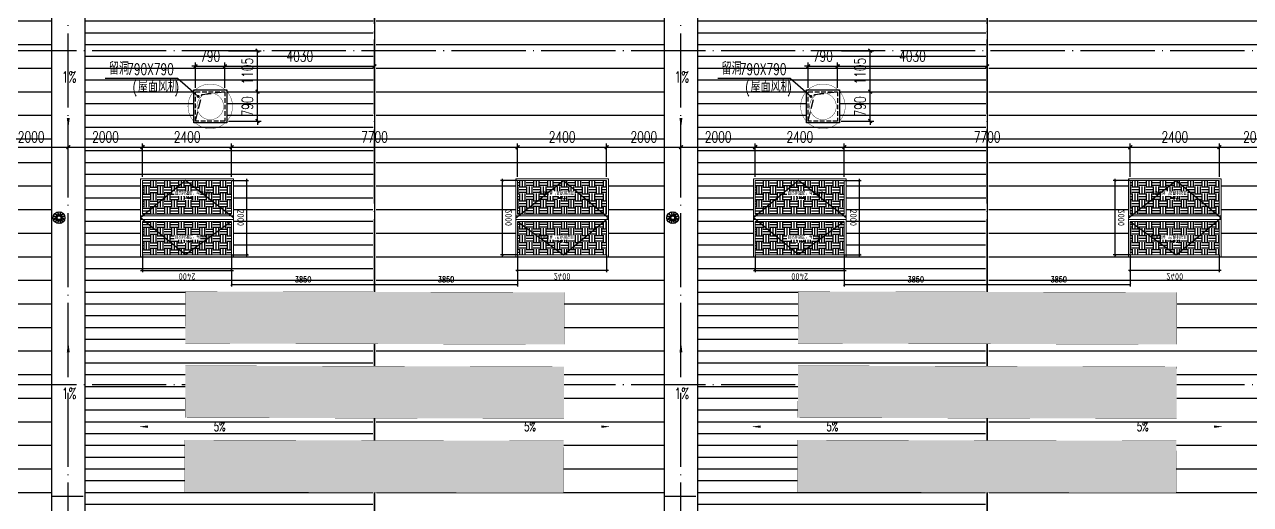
# Model space of a CAD drawing. Extents: x -1313754 to 847533, y 489853 to 941203.
# Drawn here: x 271868 to 304885, y 756595 to 769525 of the extents above; entities that cross this region are included whole.
import ezdxf

# ---------------------------------------------------------------- set-up
doc = ezdxf.new("R2010")
doc.units = 0
doc.header["$LTSCALE"] = 1000
doc.header["$MEASUREMENT"] = 0
for name, pattern in [('DASH', [0.35, 0.25, -0.1]), ('DOTE', [2.42, 2, -0.2, 0.02, -0.2]), ('HIDDEN', [9.525, 6.35, -3.175])]:
    doc.linetypes.add(name, pattern=pattern)
doc.layers.get('Defpoints').update_dxf_attribs({"color": 210})
for name, color, linetype in [('99平面图例外参$0$A-HATCH-2', 251, 'Continuous'), ('A-AXIS-DOTE', 14, 'DOTE'), ('A-AXIS-DP', 126, 'Continuous'), ('A-AXIS-SYMB', 3, 'Continuous'), ('A-DRAIN', 142, 'Continuous'), ('A-HATCH-2', 251, 'Continuous'), ('A-LIN-V', 9, 'Continuous'), ('A-SFCE', 30, 'Continuous'), ('A-WINDOW', 140, 'Continuous'), ('AS-COLN', 6, 'Continuous'), ('AS-WALL', 40, 'Continuous'), ('AS-结构边线层', 200, 'Continuous'), ('DIM_SYMB', 3, 'Continuous'), ('E-电气标注', 84, 'Continuous'), ('PUB_TEXT', 7, 'Continuous'), ('SPACE', 7, 'Continuous'), ('SPACE_HATCH', 8, 'Continuous'), ('参考线', 8, 'Continuous'), ('外框', 1, 'HIDDEN'), ('暖通', 7, 'Continuous'), ('虹吸雨水斗', 6, 'Continuous')]:
    doc.layers.add(name, color=color, linetype=linetype)
doc.layers.add('A-加建区域', color=47, linetype='Continuous', plot=False)
doc.layers.add('成型线', color=3, linetype='Continuous', lineweight=18)
doc.styles.add('_TCH_DIM', font='SIMPLEX', dxfattribs={"bigfont": 'GBCBIG'})
doc.styles.add('_TCH_DIM_T3', font='SIMPLEX', dxfattribs={"width": 0.705882, "bigfont": 'GBCBIG'})
doc.styles.add('_TCH_SPACE', font='SIMPLEX', dxfattribs={"height": 5, "bigfont": 'GBCBIG'})
doc.styles.get("Standard").update_dxf_attribs({"font": 'gbenor.shx', "bigfont": 'gbcbig.shx'})
doc.dimstyles.new('_TCH_ARCH&&100', dxfattribs={"dimtxt": 297.5, "dimasz": 100, "dimexe": 100, "dimexo": 100, "dimgap": 126.25, "dimtad": 1, "dimdec": 0, "dimzin": 0, "dimdsep": 46, "dimtxsty": '_TCH_DIM_T3', "dimblk": 'ARCHTICK', "dimcen": 0.09, "dimclrt": 7, "dimazin": 2, "dimtfac": 1, "dimtdec": 0, "dimtix": 1, "dimtmove": 2, "dimatfit": 3, "dimfxl": 0, "dimtolj": 1, "dimtzin": 0, "dimarcsym": 0})
doc.dimstyles.new('_TCH_ARCH&&50', dxfattribs={"dimtxt": 148.75, "dimasz": 50, "dimexe": 50, "dimexo": 50, "dimgap": 63.125, "dimtad": 1, "dimdec": 0, "dimzin": 0, "dimdsep": 46, "dimtxsty": '_TCH_DIM_T3', "dimblk": 'ARCHTICK', "dimcen": 0.09, "dimclrt": 7, "dimazin": 2, "dimtfac": 1, "dimtdec": 0, "dimtix": 1, "dimtmove": 2, "dimatfit": 3, "dimfxl": 0, "dimtolj": 1, "dimtzin": 0, "dimarcsym": 0})
pattern_1 = [(180, (-500100, 0), (-6e-14, -635), [])]
pattern_2 = [(180, (-500100, 0), (-3e-14, -317.5), [])]
pattern_3 = [(0, (0, 0), (187.5, 187.5), [187.5, -187.5]), (0, (0, 70.31), (187.5, 187.5), [187.5, -187.5]), (0, (0, 140.62), (187.5, 187.5), [187.5, -187.5]), (90, (23.44, 164.06), (-187.5, 187.5), [187.5, -187.5]), (90, (93.75, 164.06), (-187.5, 187.5), [187.5, -187.5]), (90, (164.06, 164.06), (-187.5, 187.5), [187.5, -187.5])]

# ---------------------------------------------------------------- blocks, each defined once
blk = doc.blocks.new('rrrrrrrrrrrrrrrrrrrrr')
at = {"layer": 'A-HATCH-2'}
h = blk.add_hatch(dxfattribs=at)
h.set_pattern_fill('ANSI31', color=256, scale=400, angle=135)
h.set_pattern_definition(pattern_1)
h.paths.add_polyline_path([(-230998, 832220), (-235304.2, 818948.4), (-235249.4, 746374.3), (-235304.2, 741420), (-227504.2, 741420), (-227504.2, 832220)])
h = blk.add_hatch(dxfattribs=at)
h.set_pattern_fill('ANSI31', color=256, scale=200, angle=135)
h.set_pattern_definition(pattern_2)
h.paths.add_polyline_path([(-226604.2, 832220), (-218804.2, 832220), (-218804.2, 830430), (-218859, 746374.3), (-218804.2, 741420), (-226604.2, 741420)])
h = blk.add_hatch(dxfattribs=at)
h.set_pattern_fill('ANSI31', color=256, scale=400, angle=135)
h.set_pattern_definition(pattern_1)
h.paths.add_polyline_path([(-211004.2, 832220), (-218804.2, 832220), (-218804.2, 830430), (-218749.4, 746374.3), (-218804.2, 741420), (-211004.2, 741420)])
h = blk.add_hatch(dxfattribs=at)
h.set_pattern_fill('ANSI31', color=256, scale=200, angle=135)
h.set_pattern_definition(pattern_2)
h.paths.add_polyline_path([(-210104.2, 832220), (-202304.2, 832220), (-202304.2, 830430), (-202359, 746374.3), (-202304.2, 741420), (-210104.2, 741420)])
h = blk.add_hatch(dxfattribs=at)
h.set_pattern_fill('ANSI31', color=256, scale=400, angle=135)
h.set_pattern_definition(pattern_1)
h.paths.add_polyline_path([(-194504.2, 832220), (-202304.2, 832220), (-202304.2, 830430), (-202249.4, 746374.3), (-202304.2, 741420), (-194504.2, 741420)])
at = {"layer": 'A-AXIS-SYMB'}
for points in [[(-223220, 758691.6, 0, 0, 0), (-225150, 758691.6, 0, 64, 0), (-224910, 758691.6, 0, 0, 0)], [(-214388.4, 758691.6, 0, 0, 0), (-212458.4, 758691.6, 0, 64, 0), (-212698.4, 758691.6, 0, 0, 0)], [(-206720, 758691.6, 0, 0, 0), (-208650, 758691.6, 0, 64, 0), (-208410, 758691.6, 0, 0, 0)], [(-197888.4, 758691.6, 0, 0, 0), (-195958.4, 758691.6, 0, 64, 0), (-196198.4, 758691.6, 0, 0, 0)]]:
    blk.add_lwpolyline(points, format="xyseb", dxfattribs=at)
at = {"layer": 'A-LIN-V'}
for points in [[(-210104.2, 834858.4), (-210104.2, 744058.4)], [(-227504.2, 832220), (-227504.2, 741420)], [(-226604.2, 832220), (-226604.2, 741420)], [(-211004.2, 832220), (-211004.2, 741420)]]:
    blk.add_lwpolyline(points, dxfattribs=at)
at = {"layer": 'A-SFCE'}
for p, q in [((-218804.2, 832220), (-218804.2, 741420)), ((-202304.2, 832220), (-202304.2, 741420))]:
    blk.add_line(p, q, dxfattribs=at)
at = {"layer": 'PUB_TEXT', "style": '_TCH_DIM', "width": 0.705882}
for p in [(-223136, 758572.6), (-214776.4, 758572.6), (-206636, 758572.6), (-198276.4, 758572.6)]:
    blk.add_text('5%', height=238, dxfattribs=at).set_placement(p)
blk = doc.blocks.new('_ArchTick')
at = {"color": 0, "linetype": 'ByBlock', "const_width": 0.4}
blk.add_lwpolyline([(-0.5, -0.5), (0.5, 0.5)], dxfattribs=at)
blk = doc.blocks.new('44')
at = {"layer": 'A-AXIS-DP', "color": 1}
for p, q in [((280302, 745270), (280302, 747370)), ((277446, 744900), (279946, 744900))]:
    blk.add_line(p, q, dxfattribs=at)
for p, xscale, yscale, zscale, rotation in [((280302, 747320), -50.00000000000003, 50.00000000000003, 50.00000000000001, 270), ((280302, 745320), -50.00000000000001, 50.00000000000001, 50.00000000000001, 90), ((279896, 744900), -50, 50, 50, 180)]:
    blk.add_blockref('_ArchTick', p, dxfattribs=dict(at, xscale=xscale, yscale=yscale, zscale=zscale, rotation=rotation))
at = {"layer": 'A-AXIS-DP', "color": 1, "xscale": -50, "yscale": 50, "zscale": 50}
blk.add_blockref('_ArchTick', (277496, 744900), dxfattribs=at)
at = {"layer": 'A-AXIS-DP', "color": 1, "insert": (278696, 744737), "char_height": 175, "attachment_point": 5, "rotation": 180}
blk.add_mtext('\\A1;2400', dxfattribs=at)
blk.add_wipeout([(277446, 745270), (279946, 745270), (279946, 747370), (277446, 747370)]).dxf.layer = '参考线'
at = {"layer": 'SPACE_HATCH'}
h = blk.add_hatch(dxfattribs=at)
h.set_pattern_fill('土壤', color=1, scale=50, style=0)
h.set_pattern_definition(pattern_3)
h.paths.add_polyline_path([(277496, 746420), (279896, 746420), (279896, 747320), (277496, 747320)])
h.paths.add_polyline_path([(278352, 746904), (279057, 746904), (279057, 747034), (278352, 747034)])
h.paths.add_polyline_path([(278591, 746811), (278817, 746811), (278817, 746895), (278591, 746895)])
h = blk.add_hatch(dxfattribs=at)
h.set_pattern_fill('土壤', color=1, scale=50, style=0)
h.set_pattern_definition(pattern_3)
h.paths.add_polyline_path([(277496, 746220), (279896, 746220), (279896, 745320), (277496, 745320)])
h.paths.add_polyline_path([(278352, 745724), (279057, 745724), (279057, 745854), (278352, 745854)])
h.paths.add_polyline_path([(278591, 745631), (278817, 745631), (278817, 745715), (278591, 745715)])
at = {"layer": 'A-AXIS-DP', "color": 1}
for p, q in [((279906, 747320), (280352, 747320)), ((277496, 745320), (277496, 744850)), ((279896, 745320), (279896, 744850)), ((279906, 745320), (280352, 745320))]:
    blk.add_line(p, q, dxfattribs=at)
at = {"layer": '外框'}
for points in [[(279946, 746320), (278658, 747320), (277446, 746320)], [(279896, 746220), (278658, 745320), (277446, 746320)]]:
    blk.add_lwpolyline(points, dxfattribs=at)
at = {"layer": '成型线'}
for p, q in [((279946, 745270), (279946, 747370)), ((277446, 746370), (279946, 746370)), ((277446, 746270), (279946, 746270)), ((277496, 746420), (279896, 746420)), ((277496, 746220), (279896, 746220))]:
    blk.add_line(p, q, dxfattribs=at)
for points in [[(279946, 745270), (277446, 745270), (277446, 747370), (279946, 747370)], [(277496, 746420), (277496, 747320), (279896, 747320), (279896, 746420)], [(279896, 746220), (279896, 745320), (277496, 745320), (277496, 746220)]]:
    blk.add_lwpolyline(points, dxfattribs=at)
at = {"layer": 'A-AXIS-DP', "color": 1, "insert": (280139, 746320), "char_height": 175, "attachment_point": 5, "rotation": 270}
blk.add_mtext('\\A1;2000', dxfattribs=at)
at = {"layer": 'SPACE', "color": 1, "style": '_TCH_SPACE'}
for p in [(278365, 746930), (278365, 745750)]:
    blk.add_text('自然排烟窗，有效面积', height=96.5, dxfattribs=at).set_placement(p)
at = {"layer": 'SPACE', "color": 1, "style": '_TCH_SPACE', "width": 0.705882}
for s, height, p in [('2.16m', 59.5, (278600, 746828)), ('2', 29.8, (278792, 746863)), ('2.16m', 59.5, (278600, 745648)), ('2', 29.8, (278792, 745683))]:
    blk.add_text(s, height=height, dxfattribs=at).set_placement(p)
blk = doc.blocks.new('*D2540')
at = {"layer": 'A-WINDOW', "color": 0, "lineweight": -2}
for p, q in [((293946, 817220), (293946, 816470)), ((297796, 817220), (297796, 816470)), ((293946, 816520), (297796, 816520))]:
    blk.add_line(p, q, dxfattribs=at)
at = {"layer": 'Defpoints', "color": 0}
for p in [(293946, 817270), (297796, 817270), (297796, 816520)]:
    blk.add_point(p, dxfattribs=at)
at = {"layer": 'A-WINDOW', "color": 0, "lineweight": -2, "xscale": 50, "yscale": 50, "zscale": 50, "rotation": 180}
blk.add_blockref('_ArchTick', (293946, 816520), dxfattribs=at)
at = {"layer": 'A-WINDOW', "color": 0, "lineweight": -2, "xscale": 50, "yscale": 50, "zscale": 50}
blk.add_blockref('_ArchTick', (297796, 816520), dxfattribs=at)
at = {"layer": 'A-WINDOW', "color": 7, "insert": (295871, 816658), "char_height": 148.8, "attachment_point": 5, "style": '_TCH_DIM_T3'}
blk.add_mtext('\\A1;3850', dxfattribs=at)
blk = doc.blocks.new('*D2541')
at = {"layer": 'A-WINDOW', "color": 0, "lineweight": -2}
for p, q in [((297796, 817220), (297796, 816470)), ((301646, 817220), (301646, 816470)), ((297796, 816520), (301646, 816520))]:
    blk.add_line(p, q, dxfattribs=at)
at = {"layer": 'Defpoints', "color": 0}
for p in [(297796, 817270), (301646, 817270), (301646, 816520)]:
    blk.add_point(p, dxfattribs=at)
at = {"layer": 'A-WINDOW', "color": 0, "lineweight": -2, "xscale": 50, "yscale": 50, "zscale": 50, "rotation": 180}
blk.add_blockref('_ArchTick', (297796, 816520), dxfattribs=at)
at = {"layer": 'A-WINDOW', "color": 0, "lineweight": -2, "xscale": 50, "yscale": 50, "zscale": 50}
blk.add_blockref('_ArchTick', (301646, 816520), dxfattribs=at)
at = {"layer": 'A-WINDOW', "color": 7, "insert": (299721, 816658), "char_height": 148.8, "attachment_point": 5, "style": '_TCH_DIM_T3'}
blk.add_mtext('\\A1;3850', dxfattribs=at)
blk = doc.blocks.new('*D2173')
at = {"layer": 'A-AXIS-DP', "color": 0, "lineweight": -2}
for p, q in [((271046, 765420), (271046, 766320)), ((273046, 765420), (273046, 766320)), ((271046, 766220), (273046, 766220))]:
    blk.add_line(p, q, dxfattribs=at)
at = {"layer": 'Defpoints', "color": 0}
for p in [(273046, 766220), (271046, 765320), (273046, 765320)]:
    blk.add_point(p, dxfattribs=at)
at = {"layer": 'A-AXIS-DP', "color": 0, "lineweight": -2, "xscale": 100, "yscale": 100, "zscale": 100, "rotation": 180}
blk.add_blockref('_ArchTick', (271046, 766220), dxfattribs=at)
at = {"layer": 'A-AXIS-DP', "color": 0, "lineweight": -2, "xscale": 100, "yscale": 100, "zscale": 100}
blk.add_blockref('_ArchTick', (273046, 766220), dxfattribs=at)
at = {"layer": 'A-AXIS-DP', "color": 7, "insert": (272046, 766495), "char_height": 297.5, "attachment_point": 5, "style": '_TCH_DIM_T3'}
blk.add_mtext('\\A1;2000', dxfattribs=at)
blk = doc.blocks.new('*D2174')
at = {"layer": 'A-AXIS-DP', "color": 0, "lineweight": -2}
for p, q in [((273046, 765420), (273046, 766320)), ((275046, 765420), (275046, 766320)), ((273046, 766220), (275046, 766220))]:
    blk.add_line(p, q, dxfattribs=at)
at = {"layer": 'Defpoints', "color": 0}
for p in [(275046, 766220), (273046, 765320), (275046, 765320)]:
    blk.add_point(p, dxfattribs=at)
at = {"layer": 'A-AXIS-DP', "color": 0, "lineweight": -2, "xscale": 100, "yscale": 100, "zscale": 100, "rotation": 180}
blk.add_blockref('_ArchTick', (273046, 766220), dxfattribs=at)
at = {"layer": 'A-AXIS-DP', "color": 0, "lineweight": -2, "xscale": 100, "yscale": 100, "zscale": 100}
blk.add_blockref('_ArchTick', (275046, 766220), dxfattribs=at)
at = {"layer": 'A-AXIS-DP', "color": 7, "insert": (274046, 766495), "char_height": 297.5, "attachment_point": 5, "style": '_TCH_DIM_T3'}
blk.add_mtext('\\A1;2000', dxfattribs=at)
blk = doc.blocks.new('*D2175')
at = {"layer": 'A-AXIS-DP', "color": 0, "lineweight": -2}
for p, q in [((275046, 765420), (275046, 766320)), ((277446, 765420), (277446, 766320)), ((275046, 766220), (277446, 766220))]:
    blk.add_line(p, q, dxfattribs=at)
at = {"layer": 'Defpoints', "color": 0}
for p in [(277446, 766220), (275046, 765320), (277446, 765320)]:
    blk.add_point(p, dxfattribs=at)
at = {"layer": 'A-AXIS-DP', "color": 0, "lineweight": -2, "xscale": 100, "yscale": 100, "zscale": 100, "rotation": 180}
blk.add_blockref('_ArchTick', (275046, 766220), dxfattribs=at)
at = {"layer": 'A-AXIS-DP', "color": 0, "lineweight": -2, "xscale": 100, "yscale": 100, "zscale": 100}
blk.add_blockref('_ArchTick', (277446, 766220), dxfattribs=at)
at = {"layer": 'A-AXIS-DP', "color": 7, "insert": (276246, 766495), "char_height": 297.5, "attachment_point": 5, "style": '_TCH_DIM_T3'}
blk.add_mtext('\\A1;2400', dxfattribs=at)
blk = doc.blocks.new('*D2176')
at = {"layer": 'A-AXIS-DP', "color": 0, "lineweight": -2}
for p, q in [((277446, 765420), (277446, 766320)), ((285146, 765420), (285146, 766320)), ((277446, 766220), (285146, 766220))]:
    blk.add_line(p, q, dxfattribs=at)
at = {"layer": 'Defpoints', "color": 0}
for p in [(285146, 766220), (277446, 765320), (285146, 765320)]:
    blk.add_point(p, dxfattribs=at)
at = {"layer": 'A-AXIS-DP', "color": 0, "lineweight": -2, "xscale": 100, "yscale": 100, "zscale": 100, "rotation": 180}
blk.add_blockref('_ArchTick', (277446, 766220), dxfattribs=at)
at = {"layer": 'A-AXIS-DP', "color": 0, "lineweight": -2, "xscale": 100, "yscale": 100, "zscale": 100}
blk.add_blockref('_ArchTick', (285146, 766220), dxfattribs=at)
at = {"layer": 'A-AXIS-DP', "color": 7, "insert": (281296, 766495), "char_height": 297.5, "attachment_point": 5, "style": '_TCH_DIM_T3'}
blk.add_mtext('\\A1;7700', dxfattribs=at)
blk = doc.blocks.new('*D2177')
at = {"layer": 'A-AXIS-DP', "color": 0, "lineweight": -2}
for p, q in [((285146, 765420), (285146, 766320)), ((287546, 765420), (287546, 766320)), ((285146, 766220), (287546, 766220))]:
    blk.add_line(p, q, dxfattribs=at)
at = {"layer": 'Defpoints', "color": 0}
for p in [(287546, 766220), (285146, 765320), (287546, 765320)]:
    blk.add_point(p, dxfattribs=at)
at = {"layer": 'A-AXIS-DP', "color": 0, "lineweight": -2, "xscale": 100, "yscale": 100, "zscale": 100, "rotation": 180}
blk.add_blockref('_ArchTick', (285146, 766220), dxfattribs=at)
at = {"layer": 'A-AXIS-DP', "color": 0, "lineweight": -2, "xscale": 100, "yscale": 100, "zscale": 100}
blk.add_blockref('_ArchTick', (287546, 766220), dxfattribs=at)
at = {"layer": 'A-AXIS-DP', "color": 7, "insert": (286346, 766495), "char_height": 297.5, "attachment_point": 5, "style": '_TCH_DIM_T3'}
blk.add_mtext('\\A1;2400', dxfattribs=at)
blk = doc.blocks.new('*D2178')
at = {"layer": 'A-AXIS-DP', "color": 0, "lineweight": -2}
for p, q in [((287546, 765420), (287546, 766320)), ((289546, 765420), (289546, 766320)), ((287546, 766220), (289546, 766220))]:
    blk.add_line(p, q, dxfattribs=at)
at = {"layer": 'Defpoints', "color": 0}
for p in [(289546, 766220), (287546, 765320), (289546, 765320)]:
    blk.add_point(p, dxfattribs=at)
at = {"layer": 'A-AXIS-DP', "color": 0, "lineweight": -2, "xscale": 100, "yscale": 100, "zscale": 100, "rotation": 180}
blk.add_blockref('_ArchTick', (287546, 766220), dxfattribs=at)
at = {"layer": 'A-AXIS-DP', "color": 0, "lineweight": -2, "xscale": 100, "yscale": 100, "zscale": 100}
blk.add_blockref('_ArchTick', (289546, 766220), dxfattribs=at)
at = {"layer": 'A-AXIS-DP', "color": 7, "insert": (288546, 766495), "char_height": 297.5, "attachment_point": 5, "style": '_TCH_DIM_T3'}
blk.add_mtext('\\A1;2000', dxfattribs=at)
blk = doc.blocks.new('*D2179')
at = {"layer": 'A-AXIS-DP', "color": 0, "lineweight": -2}
for p, q in [((289546, 765420), (289546, 766320)), ((291546, 765420), (291546, 766320)), ((289546, 766220), (291546, 766220))]:
    blk.add_line(p, q, dxfattribs=at)
at = {"layer": 'Defpoints', "color": 0}
for p in [(291546, 766220), (289546, 765320), (291546, 765320)]:
    blk.add_point(p, dxfattribs=at)
at = {"layer": 'A-AXIS-DP', "color": 0, "lineweight": -2, "xscale": 100, "yscale": 100, "zscale": 100, "rotation": 180}
blk.add_blockref('_ArchTick', (289546, 766220), dxfattribs=at)
at = {"layer": 'A-AXIS-DP', "color": 0, "lineweight": -2, "xscale": 100, "yscale": 100, "zscale": 100}
blk.add_blockref('_ArchTick', (291546, 766220), dxfattribs=at)
at = {"layer": 'A-AXIS-DP', "color": 7, "insert": (290546, 766495), "char_height": 297.5, "attachment_point": 5, "style": '_TCH_DIM_T3'}
blk.add_mtext('\\A1;2000', dxfattribs=at)
blk = doc.blocks.new('*D2180')
at = {"layer": 'A-AXIS-DP', "color": 0, "lineweight": -2}
for p, q in [((291546, 765420), (291546, 766320)), ((293946, 765420), (293946, 766320)), ((291546, 766220), (293946, 766220))]:
    blk.add_line(p, q, dxfattribs=at)
at = {"layer": 'Defpoints', "color": 0}
for p in [(293946, 766220), (291546, 765320), (293946, 765320)]:
    blk.add_point(p, dxfattribs=at)
at = {"layer": 'A-AXIS-DP', "color": 0, "lineweight": -2, "xscale": 100, "yscale": 100, "zscale": 100, "rotation": 180}
blk.add_blockref('_ArchTick', (291546, 766220), dxfattribs=at)
at = {"layer": 'A-AXIS-DP', "color": 0, "lineweight": -2, "xscale": 100, "yscale": 100, "zscale": 100}
blk.add_blockref('_ArchTick', (293946, 766220), dxfattribs=at)
at = {"layer": 'A-AXIS-DP', "color": 7, "insert": (292746, 766495), "char_height": 297.5, "attachment_point": 5, "style": '_TCH_DIM_T3'}
blk.add_mtext('\\A1;2400', dxfattribs=at)
blk = doc.blocks.new('*D2181')
at = {"layer": 'A-AXIS-DP', "color": 0, "lineweight": -2}
for p, q in [((293946, 765420), (293946, 766320)), ((301646, 765420), (301646, 766320)), ((293946, 766220), (301646, 766220))]:
    blk.add_line(p, q, dxfattribs=at)
at = {"layer": 'Defpoints', "color": 0}
for p in [(301646, 766220), (293946, 765320), (301646, 765320)]:
    blk.add_point(p, dxfattribs=at)
at = {"layer": 'A-AXIS-DP', "color": 0, "lineweight": -2, "xscale": 100, "yscale": 100, "zscale": 100, "rotation": 180}
blk.add_blockref('_ArchTick', (293946, 766220), dxfattribs=at)
at = {"layer": 'A-AXIS-DP', "color": 0, "lineweight": -2, "xscale": 100, "yscale": 100, "zscale": 100}
blk.add_blockref('_ArchTick', (301646, 766220), dxfattribs=at)
at = {"layer": 'A-AXIS-DP', "color": 7, "insert": (297796, 766495), "char_height": 297.5, "attachment_point": 5, "style": '_TCH_DIM_T3'}
blk.add_mtext('\\A1;7700', dxfattribs=at)
blk = doc.blocks.new('*D2182')
at = {"layer": 'A-AXIS-DP', "color": 0, "lineweight": -2}
for p, q in [((301646, 765420), (301646, 766320)), ((304046, 765420), (304046, 766320)), ((301646, 766220), (304046, 766220))]:
    blk.add_line(p, q, dxfattribs=at)
at = {"layer": 'Defpoints', "color": 0}
for p in [(304046, 766220), (301646, 765320), (304046, 765320)]:
    blk.add_point(p, dxfattribs=at)
at = {"layer": 'A-AXIS-DP', "color": 0, "lineweight": -2, "xscale": 100, "yscale": 100, "zscale": 100, "rotation": 180}
blk.add_blockref('_ArchTick', (301646, 766220), dxfattribs=at)
at = {"layer": 'A-AXIS-DP', "color": 0, "lineweight": -2, "xscale": 100, "yscale": 100, "zscale": 100}
blk.add_blockref('_ArchTick', (304046, 766220), dxfattribs=at)
at = {"layer": 'A-AXIS-DP', "color": 7, "insert": (302846, 766495), "char_height": 297.5, "attachment_point": 5, "style": '_TCH_DIM_T3'}
blk.add_mtext('\\A1;2400', dxfattribs=at)
blk = doc.blocks.new('*D2183')
at = {"layer": 'A-AXIS-DP', "color": 0, "lineweight": -2}
for p, q in [((304046, 765420), (304046, 766320)), ((306046, 765420), (306046, 766320)), ((304046, 766220), (306046, 766220))]:
    blk.add_line(p, q, dxfattribs=at)
at = {"layer": 'Defpoints', "color": 0}
for p in [(306046, 766220), (304046, 765320), (306046, 765320)]:
    blk.add_point(p, dxfattribs=at)
at = {"layer": 'A-AXIS-DP', "color": 0, "lineweight": -2, "xscale": 100, "yscale": 100, "zscale": 100, "rotation": 180}
blk.add_blockref('_ArchTick', (304046, 766220), dxfattribs=at)
at = {"layer": 'A-AXIS-DP', "color": 0, "lineweight": -2, "xscale": 100, "yscale": 100, "zscale": 100}
blk.add_blockref('_ArchTick', (306046, 766220), dxfattribs=at)
at = {"layer": 'A-AXIS-DP', "color": 7, "insert": (305046, 766495), "char_height": 297.5, "attachment_point": 5, "style": '_TCH_DIM_T3'}
blk.add_mtext('\\A1;2000', dxfattribs=at)
blk = doc.blocks.new('dote')
at = {"layer": 'A-AXIS-DOTE'}
for p, q in [((-6217.8, -68993.9), (-6217.8, 36662.3)), ((2032.2, -69160), (2032.2, 36662.3)), ((10282.2, -68993.9), (10282.2, 36662.3)), ((18532.2, -69160), (18532.2, 36662.3)), ((76282.2, -36000), (-41310, -36000)), ((76282.2, -45000), (-41310, -45000))]:
    blk.add_line(p, q, dxfattribs=at)
blk = doc.blocks.new('*D138')
at = {"layer": 'A-AXIS-DP', "color": 0, "lineweight": -2}
for p, q in [((-495, 395), (-1374, 395)), ((-1274, 395), (-1274, 495)), ((-1274, 395), (-1274, -395)), ((-495, -395), (-1374, -395)), ((-1274, -395), (-1274, -495))]:
    blk.add_line(p, q, dxfattribs=at)
at = {"layer": 'Defpoints', "color": 0}
for p in [(-395, 395), (-1274, -395), (-395, -395)]:
    blk.add_point(p, dxfattribs=at)
at = {"layer": 'A-AXIS-DP', "color": 0, "lineweight": -2, "xscale": 100, "yscale": 100, "zscale": 100}
for p, rotation in [((-1274, 395), 270), ((-1274, -395), 90)]:
    blk.add_blockref('_ArchTick', p, dxfattribs=dict(at, rotation=rotation))
at = {"layer": 'A-AXIS-DP', "color": 7, "insert": (-999, 0), "char_height": 297.5, "attachment_point": 5, "rotation": 270, "style": '_TCH_DIM_T3'}
blk.add_mtext('\\A1;790', dxfattribs=at)
blk = doc.blocks.new('*D139')
at = {"layer": 'A-AXIS-DP', "color": 0, "lineweight": -2}
for p, q in [((-395, -495), (-395, -1178)), ((395, -495), (395, -1178)), ((-395, -1078), (-495, -1078)), ((395, -1078), (-395, -1078)), ((395, -1078), (495, -1078))]:
    blk.add_line(p, q, dxfattribs=at)
at = {"layer": 'Defpoints', "color": 0}
for p in [(-395, -395), (395, -395), (-395, -1078)]:
    blk.add_point(p, dxfattribs=at)
at = {"layer": 'A-AXIS-DP', "color": 0, "lineweight": -2, "xscale": 100, "yscale": 100, "zscale": 100}
blk.add_blockref('_ArchTick', (-395, -1078), dxfattribs=at)
at = {"layer": 'A-AXIS-DP', "color": 0, "lineweight": -2, "xscale": 100, "yscale": 100, "zscale": 100, "rotation": 180}
blk.add_blockref('_ArchTick', (395, -1078), dxfattribs=at)
at = {"layer": 'A-AXIS-DP', "color": 7, "insert": (0, -1353), "char_height": 297.5, "attachment_point": 5, "rotation": 180, "style": '_TCH_DIM_T3'}
blk.add_mtext('\\A1;790', dxfattribs=at)
blk = doc.blocks.new('*D2364')
at = {"layer": 'A-AXIS-DP', "color": 0, "lineweight": -2}
for p, q in [((293766, 767815), (293766, 768498)), ((293766, 768398), (297796, 768398)), ((297796, 767815), (297796, 768498))]:
    blk.add_line(p, q, dxfattribs=at)
at = {"layer": 'Defpoints', "color": 0}
for p in [(297796, 768398), (293766, 767715), (297796, 767715)]:
    blk.add_point(p, dxfattribs=at)
at = {"layer": 'A-AXIS-DP', "color": 0, "lineweight": -2, "xscale": 100, "yscale": 100, "zscale": 100, "rotation": 180}
blk.add_blockref('_ArchTick', (293766, 768398), dxfattribs=at)
at = {"layer": 'A-AXIS-DP', "color": 0, "lineweight": -2, "xscale": 100, "yscale": 100, "zscale": 100}
blk.add_blockref('_ArchTick', (297796, 768398), dxfattribs=at)
at = {"layer": 'A-AXIS-DP', "color": 7, "insert": (295781, 768673), "char_height": 297.5, "attachment_point": 5, "style": '_TCH_DIM_T3'}
blk.add_mtext('\\A1;4030', dxfattribs=at)
blk = doc.blocks.new('*D2365')
at = {"layer": 'A-AXIS-DP', "color": 0, "lineweight": -2}
for p, q in [((293866, 768820), (294745, 768820)), ((294645, 767715), (294645, 768820)), ((293866, 767715), (294745, 767715))]:
    blk.add_line(p, q, dxfattribs=at)
at = {"layer": 'Defpoints', "color": 0}
for p in [(293766, 768820), (294645, 768820), (293766, 767715)]:
    blk.add_point(p, dxfattribs=at)
at = {"layer": 'A-AXIS-DP', "color": 0, "lineweight": -2, "xscale": 100, "yscale": 100, "zscale": 100}
for p, rotation in [((294645, 768820), 90), ((294645, 767715), 270)]:
    blk.add_blockref('_ArchTick', p, dxfattribs=dict(at, rotation=rotation))
at = {"layer": 'A-AXIS-DP', "color": 7, "insert": (294370, 768267), "char_height": 297.5, "attachment_point": 5, "rotation": 90, "style": '_TCH_DIM_T3'}
blk.add_mtext('\\A1;1105', dxfattribs=at)
blk = doc.blocks.new('*D2366')
at = {"layer": 'A-AXIS-DP', "color": 0, "lineweight": -2}
for p, q in [((277266, 767815), (277266, 768498)), ((277266, 768398), (281296, 768398)), ((281296, 767815), (281296, 768498))]:
    blk.add_line(p, q, dxfattribs=at)
at = {"layer": 'Defpoints', "color": 0}
for p in [(281296, 768398), (277266, 767715), (281296, 767715)]:
    blk.add_point(p, dxfattribs=at)
at = {"layer": 'A-AXIS-DP', "color": 0, "lineweight": -2, "xscale": 100, "yscale": 100, "zscale": 100, "rotation": 180}
blk.add_blockref('_ArchTick', (277266, 768398), dxfattribs=at)
at = {"layer": 'A-AXIS-DP', "color": 0, "lineweight": -2, "xscale": 100, "yscale": 100, "zscale": 100}
blk.add_blockref('_ArchTick', (281296, 768398), dxfattribs=at)
at = {"layer": 'A-AXIS-DP', "color": 7, "insert": (279281, 768673), "char_height": 297.5, "attachment_point": 5, "style": '_TCH_DIM_T3'}
blk.add_mtext('\\A1;4030', dxfattribs=at)
blk = doc.blocks.new('*D2367')
at = {"layer": 'A-AXIS-DP', "color": 0, "lineweight": -2}
for p, q in [((277366, 768820), (278245, 768820)), ((278145, 767715), (278145, 768820)), ((277366, 767715), (278245, 767715))]:
    blk.add_line(p, q, dxfattribs=at)
at = {"layer": 'Defpoints', "color": 0}
for p in [(277266, 768820), (278145, 768820), (277266, 767715)]:
    blk.add_point(p, dxfattribs=at)
at = {"layer": 'A-AXIS-DP', "color": 0, "lineweight": -2, "xscale": 100, "yscale": 100, "zscale": 100}
for p, rotation in [((278145, 768820), 90), ((278145, 767715), 270)]:
    blk.add_blockref('_ArchTick', p, dxfattribs=dict(at, rotation=rotation))
at = {"layer": 'A-AXIS-DP', "color": 7, "insert": (277870, 768267), "char_height": 297.5, "attachment_point": 5, "rotation": 90, "style": '_TCH_DIM_T3'}
blk.add_mtext('\\A1;1105', dxfattribs=at)
blk = doc.blocks.new('w42343eeee')
blk.add_wipeout([(367285, 568212), (365883, 568215), (365906, 578415), (367306, 578412)]).dxf.layer = '参考线'
at = {"layer": '99平面图例外参$0$A-HATCH-2'}
h = blk.add_hatch(dxfattribs=at)
h.set_pattern_fill('ANSI33', color=256, scale=75)
h.set_pattern_definition([(45, (1135667.22, 924695.12), (-168.3798, 168.3798), []), (45, (1135835.6, 924695.12), (-168.3798, 168.3798), [119.0625, -59.53125])])
h.paths.add_polyline_path([(366843, 550430), (365843, 550432)])
h.paths.add_polyline_path([(365906, 578415), (367306, 578412), (367283, 568212), (365883, 568215)])
at = {"layer": 'E-电气标注', "color": 1, "const_width": 5}
blk.add_lwpolyline([(365906, 578415), (365883, 568215), (367283, 568212), (367306, 578412)], close=True, dxfattribs=at)
blk = doc.blocks.new('w242343')
at = {"layer": 'A-SFCE', "rotation": 270.1299680659603}
for p in [(40598206436.084267, 3386153450.905241), (40598206436.480171, 3386151450.908447), (40598206428.4953, 3386149450.90999)]:
    blk.add_blockref('w42343eeee', p, dxfattribs=at)
for p in [(40598189936.126717, 3386153413.477157), (40598189936.522621, 3386151413.480359), (40598189928.53775, 3386149413.481903)]:
    blk.add_blockref('w42343eeee', p, dxfattribs=at)
for p in [(40598173436.169228, 3386153376.049073), (40598173436.565079, 3386151376.052275), (40598173428.5802, 3386149376.053816)]:
    blk.add_blockref('w42343eeee', p, dxfattribs=at)
blk = doc.blocks.new('“奔腾”虹吸雨水斗')
at = {"layer": '虹吸雨水斗', "lineweight": 25}
for p, q in [((947082, 86711), (947055, 86795)), ((947125, 86795), (947098, 86711)), ((946944, 86685), (947028, 86658)), ((947028, 86641), (946944, 86614)), ((947032, 86673), (946946, 86692)), ((946946, 86607), (947032, 86625)), ((946982, 86753), (947040, 86688)), ((947040, 86611), (946982, 86546)), ((947052, 86699), (946987, 86758)), ((946987, 86541), (947052, 86600)), ((947048, 86793), (947066, 86707)), ((947066, 86592), (947048, 86506)), ((947055, 86504), (947082, 86587)), ((947098, 86587), (947125, 86504)), ((947114, 86707), (947132, 86793)), ((947132, 86506), (947114, 86592)), ((947194, 86758), (947128, 86699)), ((947128, 86600), (947194, 86541)), ((947140, 86688), (947199, 86753)), ((947199, 86546), (947140, 86611)), ((947234, 86692), (947148, 86673)), ((947148, 86625), (947234, 86607)), ((947152, 86658), (947236, 86685)), ((947236, 86614), (947152, 86641))]:
    blk.add_line(p, q, dxfattribs=at)
for radius in [150, 47.6]:
    blk.add_circle((947090, 86649), radius, dxfattribs=at)
for centre, start, end in [((947025, 86649), 291.6382, 68.3675), ((947034, 86682), 261.6382, 38.3675), ((947034, 86617), 321.6382, 98.3675), ((947057, 86706), 231.6382, 8.3675), ((947057, 86593), 351.6382, 128.3675), ((947090, 86715), 201.6382, 338.3675), ((947090, 86584), 21.6382, 158.3675), ((947123, 86706), 171.6382, 308.3675), ((947123, 86593), 51.6382, 188.3675), ((947147, 86682), 141.6382, 278.3675), ((947147, 86617), 81.6382, 218.3675), ((947155, 86649), 111.6382, 248.3675)]:
    blk.add_arc(centre, 8.82, start, end, dxfattribs=at)
blk = doc.blocks.new('w4234233')
at = {"layer": 'A-AXIS-SYMB'}
for points in [[(355546, 826830, 0, 0, 0), (355546, 825680, 0, 80, 0), (355546, 825980, 0, 0, 0)], [(355546, 818810, 0, 0, 0), (355546, 819960, 0, 80, 0), (355546, 819660, 0, 0, 0)]]:
    blk.add_lwpolyline(points, format="xyseb", dxfattribs=at)
at = {"layer": 'PUB_TEXT', "style": '_TCH_DIM', "width": 0.705882}
for p in [(355376, 826935), (355376, 818407)]:
    blk.add_text('1%%%', height=297.5, dxfattribs=at).set_placement(p)
blk = doc.blocks.new('21321423')
at = {"layer": 'A-DRAIN'}
for p, q in [((272596, 756820), (273446, 756820)), ((289096, 756820), (289946, 756820))]:
    blk.add_line(p, q, dxfattribs=at)
at = {"layer": 'A-加建区域'}
for p in [(-82500, -58970), (-66000, -58970)]:
    blk.add_blockref('w4234233', p, dxfattribs=at)
at = {"layer": '虹吸雨水斗', "xscale": 1.061320754715, "yscale": 1.061320754715, "zscale": 1.061320754715}
for p in [(-732368, 672357), (-715840, 672357)]:
    blk.add_blockref('“奔腾”虹吸雨水斗', p, dxfattribs=at)
blk = doc.blocks.new('nr3453464')
at = {"layer": 'A-LIN-V'}
blk.add_blockref('44', (14050, 72000), dxfattribs=at)
at = {"layer": 'A-LIN-V', "xscale": -0.9999999999999998}
blk.add_blockref('44', (581541.6, 72000), dxfattribs=at)
at = {"layer": 'A-WINDOW', "color": 1}
for p1, p2, picture, middle in [((293945.8, 817270), (297795.8, 817270), '*D2540', (295870.8, 816657.5)), ((297795.8, 817270), (301645.8, 817270), '*D2541', (299720.8, 816657.5))]:
    dim = blk.add_aligned_dim(p1=p1, p2=p2, distance=-750, dimstyle='_TCH_ARCH&&50', dxfattribs=at)
    dim.commit()
    dim.dimension.update_dxf_attribs({"geometry": picture, "text_midpoint": middle})
blk = doc.blocks.new('242343243')
at = {"layer": 'A-WINDOW'}
for p in [(-16500, -54000), (0, -54000)]:
    blk.add_blockref('nr3453464', p, dxfattribs=at)
at = {"layer": 'A-AXIS-DP'}
dim = blk.add_aligned_dim(p1=(271045.8, 765320), p2=(273045.8, 765320), distance=900.1, dimstyle='_TCH_ARCH&&100', dxfattribs=at)
dim.commit()
dim.dimension.update_dxf_attribs({"geometry": '*D2173', "text_midpoint": (272045.8, 766495.1)})
for p1, p2, picture, middle in [((273045.8, 765320), (275045.8, 765320), '*D2174', (274045.8, 766495.1)), ((275045.8, 765320), (277445.8, 765320), '*D2175', (276245.8, 766495.1)), ((277445.8, 765320), (285145.8, 765320), '*D2176', (281295.8, 766495.1)), ((285145.8, 765320), (287545.8, 765320), '*D2177', (286345.8, 766495.1)), ((287545.8, 765320), (289545.8, 765320), '*D2178', (288545.8, 766495.1)), ((289545.8, 765320), (291545.8, 765320), '*D2179', (290545.8, 766495.1)), ((291545.8, 765320), (293945.8, 765320), '*D2180', (292745.8, 766495.1)), ((293945.8, 765320), (301645.8, 765320), '*D2181', (297795.8, 766495.1)), ((301645.8, 765320), (304045.8, 765320), '*D2182', (302845.8, 766495.1)), ((304045.8, 765320), (306045.8, 765320), '*D2183', (305045.8, 766495.1))]:
    dim = blk.add_aligned_dim(p1=p1, p2=p2, distance=900.1, dimstyle='_TCH_ARCH&&100', dxfattribs=at)
    dim.commit()
    dim.dimension.update_dxf_attribs({"geometry": picture, "text_midpoint": middle})
blk = doc.blocks.new('fengji')
at = {"layer": 'DIM_SYMB'}
blk.add_line((884.2, -747.9), (2834.2, -747.9), dxfattribs=at)
at = {"layer": 'DIM_SYMB', "color": 7, "style": '_TCH_DIM', "width": 0.705882}
for s, p in [(')', (967.7, -372.9)), ('(', (2090.7, -372.9)), ('790X790', (2237.7, -852.9))]:
    blk.add_text(s, height=297.5, rotation=180, dxfattribs=at).set_placement(p)
at = {"layer": 'DIM_SYMB', "color": 7, "style": '_TCH_DIM'}
for s, p in [('屋面风机', (1950.7, -372.9)), ('留洞', (2729.2, -852.9))]:
    blk.add_text(s, height=337.59, rotation=180, dxfattribs=at).set_placement(p)
blk.add_wipeout([(-445, 445), (445, 445), (445, -445), (-445, -445)]).dxf.layer = '参考线'
at = {"layer": 'A-HATCH-2', "const_width": 10}
for points in [[(0, -600.2, -1), (0, 600.2, -1)], [(0, -600.2, 1), (0, 600.2, 1)]]:
    blk.add_lwpolyline(points, format="xyb", dxfattribs=at)
at = {"layer": 'A-HATCH-2', "linetype": 'DASH', "const_width": 10}
for points in [[(0, -358.3, -1), (0, 358.3, -1)], [(0, -358.3, 1), (0, 358.3, 1)]]:
    blk.add_lwpolyline(points, format="xyb", dxfattribs=at)
at = {"layer": 'AS-COLN', "ltscale": 0.5}
blk.add_lwpolyline([(-445, 445), (445, 445), (445, -445), (-445, -445)], close=True, dxfattribs=at)
at = {"layer": 'AS-COLN', "linetype": 'DASH', "ltscale": 0.5}
blk.add_lwpolyline([(-395, 395), (395, 395), (395, -395), (-395, -395)], close=True, dxfattribs=at)
at = {"layer": 'AS-结构边线层', "linetype": 'DASH'}
blk.add_lwpolyline([(395, 395), (225.4, -315), (-395, -395)], dxfattribs=at)
at = {"layer": 'DIM_SYMB'}
blk.add_line((324.2, -267.9), (884.2, -747.9), dxfattribs=at)
at = {"layer": 'DIM_SYMB', "const_width": 40}
blk.add_lwpolyline([(310.3, -253.5, -1), (338.1, -282.3, -1)], format="xyb", close=True, dxfattribs=at)
at = {"layer": 'A-AXIS-DP'}
for p1, distance, picture, middle in [((-395, 395), -879.2, '*D138', (-999.2, 0)), ((395, -395), 682.9, '*D139', (0, -1352.9))]:
    dim = blk.add_aligned_dim(p1=p1, p2=(-395, -395), distance=distance, dimstyle='_TCH_ARCH&&100', dxfattribs=at)
    dim.commit()
    dim.dimension.update_dxf_attribs({"geometry": picture, "text_midpoint": middle})
blk = doc.blocks.new('2312321321')
at = {"layer": '暖通', "rotation": 180}
for p in [(276870.8, 767320), (293370.8, 767320)]:
    blk.add_blockref('fengji', p, dxfattribs=at)
at = {"layer": 'A-AXIS-DP'}
for p1, p2, distance, picture, middle in [((277265.8, 767715), (281295.8, 767715), 682.9, '*D2366', (279280.8, 768672.9)), ((277265.8, 767715), (277265.8, 768820), -879.2, '*D2367', (277870, 768267.5)), ((293765.8, 767715), (297795.8, 767715), 682.9, '*D2364', (295780.8, 768672.9)), ((293765.8, 767715), (293765.8, 768820), -879.2, '*D2365', (294370, 768267.5))]:
    dim = blk.add_aligned_dim(p1=p1, p2=p2, distance=distance, dimstyle='_TCH_ARCH&&100', dxfattribs=at)
    dim.commit()
    dim.dimension.update_dxf_attribs({"geometry": picture, "text_midpoint": middle})

msp = doc.modelspace()

# ---------------------------------------------------------------- block references
msp.add_blockref('rrrrrrrrrrrrrrrrrrrrr', (500100, 0))

# ---------------------------------------------------------------- next in the draw order: block references
at = {"layer": 'A-WINDOW'}
msp.add_blockref('242343243', (0, 0), dxfattribs=at)

# ---------------------------------------------------------------- next in the draw order: block references
at = {"layer": 'AS-WALL'}
msp.add_blockref('dote', (279263.6, 804820), dxfattribs=at)

# ---------------------------------------------------------------- next in the draw order: block references
at = {"layer": '暖通', "color": 7}
msp.add_blockref('2312321321', (0, 0), dxfattribs=at)

# ---------------------------------------------------------------- next in the draw order: block references
at = {"layer": 'A-WINDOW', "rotation": 359.8700319340397}
msp.add_blockref('w242343', (-40606042043.5, -3292924822.4), dxfattribs=at)

# ---------------------------------------------------------------- next in the draw order: block references
at = {"layer": '虹吸雨水斗', "linetype": 'Continuous'}
msp.add_blockref('21321423', (0, 0), dxfattribs=at)

doc.saveas('drawing.dxf')
